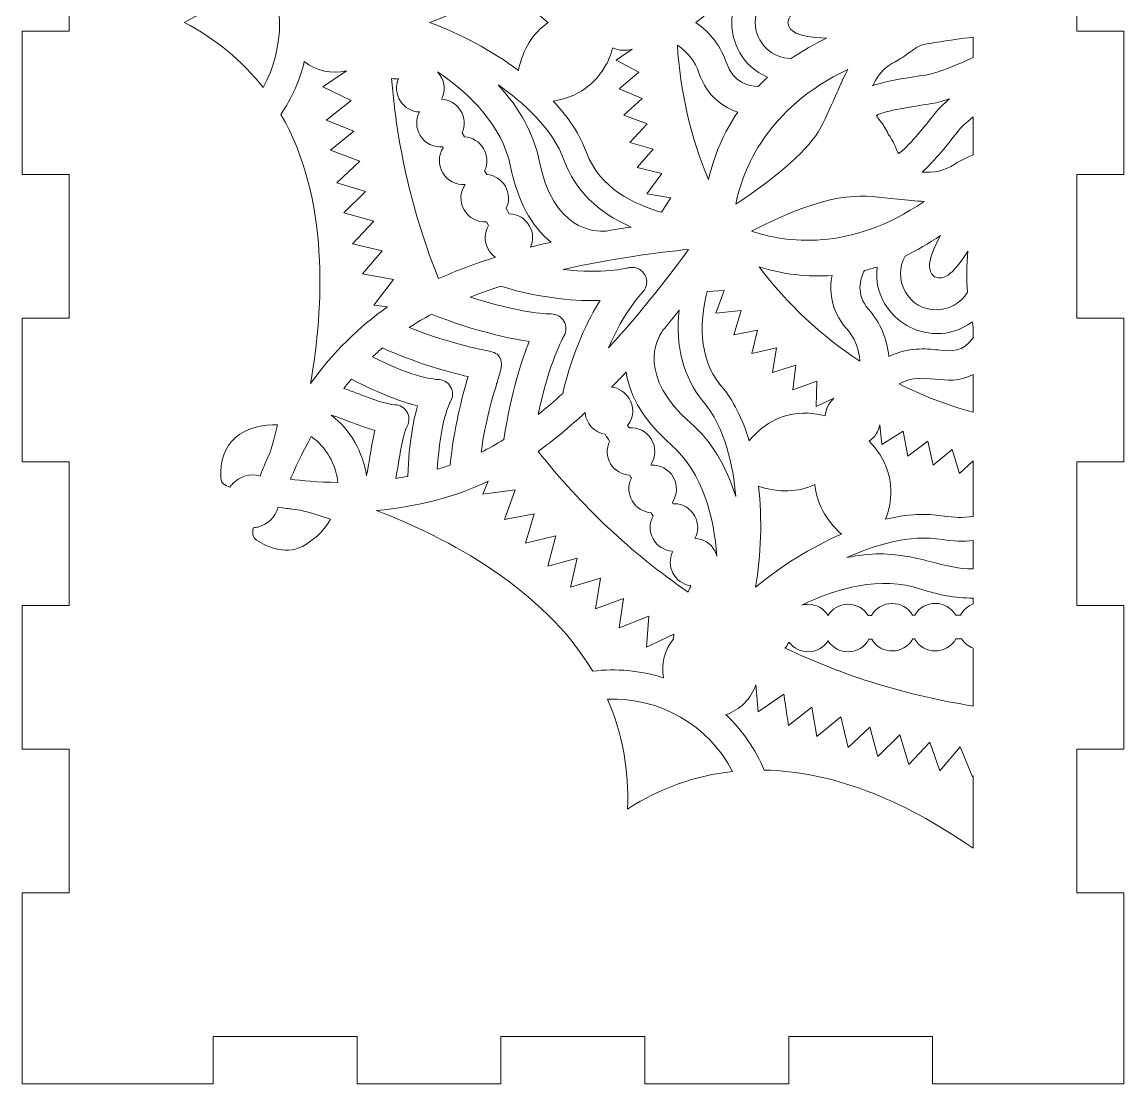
# Model space of a CAD drawing. Header units: inches. Extents: x 24 to 896, y 151 to 529.
# Drawn here: x 473.5 to 671.5, y 150.8 to 341.6 of the extents above; entities that cross this region are included whole.
import ezdxf

# ---------------------------------------------------------------- set-up
doc = ezdxf.new("R2010")
doc.units = ezdxf.units.IN
doc.header["$MEASUREMENT"] = 0
doc.layers.add('_U+0421_U+043B_U+043E_U+0439 1', color=7, linetype='Continuous')

# ---------------------------------------------------------------- blocks, each defined once
blk = doc.blocks.new('block 2')
at = {"layer": '_U+0421_U+043B_U+043E_U+0439 1', "lineweight": 0}
for points, knots in [([(671.53, 494.87), (671.53, 494.87), (663.02, 494.87), (663.02, 494.87), (663.01, 523.06), (663.01, 517.34), (663.01, 529.3), (663.01, 529.3), (637.15, 529.3), (637.15, 529.3), (637.15, 529.3), (637.15, 520.68), (637.15, 520.68), (637.15, 520.68), (611.29, 520.68), (611.29, 520.68), (611.29, 520.68), (611.29, 529.3), (611.29, 529.3), (611.29, 529.3), (585.44, 529.3), (585.44, 529.3), (585.44, 529.3), (585.44, 520.68), (585.44, 520.68), (585.44, 520.68), (559.58, 520.68), (559.58, 520.68), (559.58, 520.68), (559.58, 529.3), (559.58, 529.3), (559.58, 529.3), (533.72, 529.3), (533.72, 529.3), (533.72, 529.3), (533.72, 520.68), (533.72, 520.68), (533.72, 520.68), (507.86, 520.68), (507.86, 520.68), (507.86, 520.68), (507.86, 529.3), (507.86, 529.3), (507.86, 529.3), (482, 529.3), (482, 529.3), (482, 516.88), (482, 507.02), (482, 494.87), (482, 494.87), (473.51, 494.87), (473.51, 494.87), (473.51, 494.87), (473.51, 469.06), (473.51, 469.06), (473.51, 469.06), (482, 469.06), (482, 469.06), (482, 469.06), (482, 443.25), (482, 443.25), (482, 443.25), (473.51, 443.25), (473.51, 443.25), (473.51, 443.25), (473.51, 417.43), (473.51, 417.43), (473.51, 417.43), (482, 417.43), (482, 417.43), (482, 417.43), (482, 391.62), (482, 391.62), (482, 391.62), (473.51, 391.62), (473.51, 391.62), (473.51, 391.62), (473.51, 365.81), (473.51, 365.81), (473.51, 365.81), (482, 365.81), (482, 365.81), (482, 365.81), (482, 340), (482, 340), (482, 340), (473.51, 340), (473.51, 340), (473.51, 340), (473.51, 314.19), (473.51, 314.19), (473.51, 314.19), (482, 314.19), (482, 314.19), (482, 314.19), (482, 288.38), (482, 288.38), (482, 288.38), (473.51, 288.38), (473.51, 288.38), (473.51, 288.38), (473.51, 262.56), (473.51, 262.56), (473.51, 262.56), (482, 262.56), (482, 262.56), (482, 262.56), (482, 236.75), (482, 236.75), (482, 236.75), (473.51, 236.75), (473.51, 236.75), (473.51, 236.75), (473.51, 210.94), (473.51, 210.94), (473.51, 210.94), (482, 210.94), (482, 210.94), (482, 210.94), (482, 185.13), (482, 185.13), (482, 185.13), (473.51, 185.13), (473.51, 185.13), (473.51, 185.13), (473.51, 150.81), (473.51, 150.81), (485.77, 150.81), (495.53, 150.81), (507.86, 150.81), (507.86, 150.81), (507.86, 159.31), (507.86, 159.31), (507.86, 159.31), (533.72, 159.31), (533.72, 159.31), (533.72, 159.31), (533.72, 150.81), (533.72, 150.81), (533.72, 150.81), (559.58, 150.81), (559.58, 150.81), (559.58, 150.81), (559.58, 159.31), (559.58, 159.31), (559.58, 159.31), (585.44, 159.31), (585.44, 159.31), (585.44, 159.31), (585.44, 150.81), (585.44, 150.81), (585.44, 150.81), (611.3, 150.81), (611.3, 150.81), (611.3, 150.81), (611.3, 159.31), (611.3, 159.31), (611.3, 159.31), (637.15, 159.31), (637.15, 159.31), (637.15, 159.31), (637.15, 150.81), (637.15, 150.81), (667.54, 150.81), (660.61, 150.82), (671.53, 150.79), (671.53, 150.79), (671.53, 185.13), (671.53, 185.13), (671.53, 185.13), (663.04, 185.13), (663.04, 185.13), (663.04, 185.13), (663.04, 210.94), (663.04, 210.94), (663.04, 210.94), (671.53, 210.94), (671.53, 210.94), (671.53, 210.94), (671.53, 236.75), (671.53, 236.75), (671.53, 236.75), (663.04, 236.75), (663.04, 236.75), (663.04, 236.75), (663.04, 262.56), (663.04, 262.56), (663.04, 262.56), (671.53, 262.56), (671.53, 262.56), (671.53, 262.56), (671.53, 288.38), (671.53, 288.38), (671.53, 288.38), (663.03, 288.38), (663.03, 288.38), (663.03, 288.38), (663.03, 314.19), (663.03, 314.19), (663.03, 314.19), (671.53, 314.19), (671.53, 314.19), (671.53, 314.19), (671.53, 340), (671.53, 340), (671.53, 340), (663.03, 340), (663.03, 340), (663.03, 340), (663.03, 365.81), (663.03, 365.81), (663.03, 365.81), (671.53, 365.81), (671.53, 365.81), (671.53, 365.81), (671.53, 391.62), (671.53, 391.62), (671.53, 391.62), (663.02, 391.62), (663.02, 391.62), (663.02, 391.62), (663.02, 417.44), (663.02, 417.44), (663.02, 417.44), (671.53, 417.44), (671.53, 417.44), (671.53, 417.44), (671.53, 443.25), (671.53, 443.25), (671.53, 443.25), (663.02, 443.25), (663.02, 443.25), (663.02, 443.25), (663.02, 469.06), (663.02, 469.06), (663.02, 469.06), (671.53, 469.06), (671.53, 469.06), (671.53, 469.06), (671.53, 494.87), (671.53, 494.87), (671.53, 494.87), (671.53, 494.87), (671.53, 494.87)], [0, 0, 0, 0, 1, 1, 1, 2, 2, 2, 3, 3, 3, 4, 4, 4, 5, 5, 5, 6, 6, 6, 7, 7, 7, 8, 8, 8, 9, 9, 9, 10, 10, 10, 11, 11, 11, 12, 12, 12, 13, 13, 13, 14, 14, 14, 15, 15, 15, 16, 16, 16, 17, 17, 17, 18, 18, 18, 19, 19, 19, 20, 20, 20, 21, 21, 21, 22, 22, 22, 23, 23, 23, 24, 24, 24, 25, 25, 25, 26, 26, 26, 27, 27, 27, 28, 28, 28, 29, 29, 29, 30, 30, 30, 31, 31, 31, 32, 32, 32, 33, 33, 33, 34, 34, 34, 35, 35, 35, 36, 36, 36, 37, 37, 37, 38, 38, 38, 39, 39, 39, 40, 40, 40, 41, 41, 41, 42, 42, 42, 43, 43, 43, 44, 44, 44, 45, 45, 45, 46, 46, 46, 47, 47, 47, 48, 48, 48, 49, 49, 49, 50, 50, 50, 51, 51, 51, 52, 52, 52, 53, 53, 53, 54, 54, 54, 55, 55, 55, 56, 56, 56, 57, 57, 57, 58, 58, 58, 59, 59, 59, 60, 60, 60, 61, 61, 61, 62, 62, 62, 63, 63, 63, 64, 64, 64, 65, 65, 65, 66, 66, 66, 67, 67, 67, 68, 68, 68, 69, 69, 69, 70, 70, 70, 71, 71, 71, 72, 72, 72, 73, 73, 73, 74, 74, 74, 75, 75, 75, 76, 76, 76, 77, 77, 77, 78, 78, 78, 79, 79, 79, 80, 80, 80, 81, 81, 81, 81]), ([(502.67, 341.52), (502.67, 341.52), (502.67, 341.55), (502.67, 341.55), (508.3, 344.46), (513.05, 348.38), (516.78, 353.19), (520.78, 345.96), (520.8, 337.05), (516.83, 329.82), (513.09, 334.66), (508.32, 338.6), (502.67, 341.52)], [0, 0, 0, 0, 1, 1, 1, 2, 2, 2, 3, 3, 3, 4, 4, 4, 4]), ([(601.05, 341.51), (601.05, 338.2), (602.74, 333.67), (607.49, 331.7), (606.9, 331.15), (606.33, 330.58), (605.79, 330.02), (604.15, 330.09), (601.29, 330.73), (600.14, 334.15), (599.12, 337.16), (597.26, 339.65), (594.6, 341.54), (597.26, 343.43), (599.12, 345.91), (600.14, 348.92), (601.28, 352.31), (604.15, 352.96), (605.8, 353.04), (606.34, 352.48), (606.9, 351.92), (607.49, 351.38), (602.74, 349.39), (601.05, 344.84), (601.05, 341.51)], [0, 0, 0, 0, 1, 1, 1, 2, 2, 2, 3, 3, 3, 4, 4, 4, 5, 5, 5, 6, 6, 6, 7, 7, 7, 8, 8, 8, 8]), ([(568.06, 341.53), (565.31, 339.64), (563.51, 336.75), (562.71, 332.93), (557.97, 336.45), (552.17, 339.57), (546.72, 341.53), (552.17, 343.5), (557.97, 346.62), (562.71, 350.14), (563.51, 346.32), (565.31, 343.42), (568.06, 341.53)], [0, 0, 0, 0, 1, 1, 1, 2, 2, 2, 3, 3, 3, 4, 4, 4, 4]), ([(611.18, 341.31), (611.42, 340.08), (612.45, 338.92), (618.08, 338.69), (615.79, 337.62), (613.65, 336.4), (611.7, 335.05), (610.05, 335.08), (608.48, 335.72), (607.28, 336.87), (606, 338.1), (605.26, 339.79), (605.25, 341.52), (605.26, 343.29), (605.98, 344.95), (607.27, 346.19), (608.47, 347.35), (610.04, 347.99), (611.7, 348.02), (613.65, 346.67), (615.79, 345.45), (618.08, 344.38), (612.45, 344.14), (611.42, 342.98), (611.18, 341.76), (611.18, 341.76), (611.13, 341.53), (611.13, 341.53), (611.13, 341.53), (611.18, 341.31), (611.18, 341.31)], [0, 0, 0, 0, 1, 1, 1, 2, 2, 2, 3, 3, 3, 4, 4, 4, 5, 5, 5, 6, 6, 6, 7, 7, 7, 8, 8, 8, 9, 9, 9, 10, 10, 10, 10]), ([(635.9, 332.09), (631.94, 331.5), (628.7, 330.98), (626.33, 330.16), (627.81, 332.97), (628.75, 333.51), (630.4, 334.48), (631.17, 334.93), (632.13, 335.49), (633.32, 336.36), (633.87, 336.77), (634.39, 337.15), (635.06, 337.47), (636.6, 337.8), (639.75, 338.29), (644.42, 338.91), (644.42, 338.91), (644.42, 335.21), (644.42, 335.21), (639.31, 332.91), (636.96, 332.24), (635.9, 332.09)], [0, 0, 0, 0, 1, 1, 1, 2, 2, 2, 3, 3, 3, 4, 4, 4, 5, 5, 5, 6, 6, 6, 7, 7, 7, 7]), ([(578.52, 334.08), (578.52, 334.08), (578.57, 334.06), (578.57, 334.06), (578.57, 334.06), (579, 335.09), (579, 335.09), (579.26, 335.72), (579.48, 336.33), (579.66, 336.96), (580.79, 336.47), (582.03, 336.4), (583.18, 336.76), (583.18, 336.76), (580.28, 334.73), (580.28, 334.73), (580.28, 334.73), (584.32, 332.58), (584.32, 332.58), (584.32, 332.58), (580.79, 329.61), (580.79, 329.61), (580.79, 329.61), (584.93, 327.85), (584.93, 327.85), (584.93, 327.85), (581.67, 324.86), (581.67, 324.86), (581.67, 324.86), (585.84, 323.29), (585.84, 323.29), (585.84, 323.29), (582.74, 319.98), (582.74, 319.98), (582.74, 319.98), (586.9, 318.78), (586.9, 318.78), (586.9, 318.78), (584.07, 315.49), (584.07, 315.49), (584.07, 315.49), (588.49, 314.41), (588.49, 314.41), (588.49, 314.41), (585.78, 310.73), (585.78, 310.73), (585.78, 310.73), (590.1, 310.01), (590.1, 310.01), (590.1, 310.01), (588.4, 307.43), (588.4, 307.43), (583.53, 308.82), (577.27, 311.8), (574.95, 318.15), (573.81, 321.27), (571.8, 324.38), (568.98, 327.39), (573.4, 328.16), (576.61, 330.41), (578.52, 334.08)], [0, 0, 0, 0, 1, 1, 1, 2, 2, 2, 3, 3, 3, 4, 4, 4, 5, 5, 5, 6, 6, 6, 7, 7, 7, 8, 8, 8, 9, 9, 9, 10, 10, 10, 11, 11, 11, 12, 12, 12, 13, 13, 13, 14, 14, 14, 15, 15, 15, 16, 16, 16, 17, 17, 17, 18, 18, 18, 19, 19, 19, 20, 20, 20, 20]), ([(591.28, 337.45), (593.16, 336.19), (594.47, 334.52), (595.16, 332.47), (596.62, 328.14), (599.71, 326.25), (602.11, 325.43), (599.64, 321.78), (597.89, 317.7), (596.88, 313.3), (593.68, 320.92), (591.74, 329.26), (591.28, 337.45)], [0, 0, 0, 0, 1, 1, 1, 2, 2, 2, 3, 3, 3, 4, 4, 4, 4]), ([(520.04, 325.02), (522.01, 327.94), (523.42, 331.13), (524.24, 334.52), (526.35, 332.8), (529.2, 332.19), (531.82, 332.86), (531.82, 332.86), (527.57, 329.94), (527.57, 329.94), (527.57, 329.94), (532.64, 327.53), (532.64, 327.53), (532.64, 327.53), (528.33, 324.11), (528.33, 324.11), (528.33, 324.11), (528.16, 323.98), (528.16, 323.98), (528.16, 323.98), (533.14, 322), (533.14, 322), (533.14, 322), (528.97, 318.6), (528.97, 318.6), (528.97, 318.6), (534.24, 316.61), (534.24, 316.61), (534.24, 316.61), (530.08, 312.72), (530.08, 312.72), (530.08, 312.72), (535.23, 311.15), (535.23, 311.15), (535.23, 311.15), (531.34, 307.31), (531.34, 307.31), (531.34, 307.31), (536.75, 305.83), (536.75, 305.83), (536.75, 305.83), (532.89, 301.77), (532.89, 301.77), (532.89, 301.77), (538.24, 300.49), (538.24, 300.49), (538.24, 300.49), (534.72, 296.39), (534.72, 296.39), (534.72, 296.39), (540.28, 295.34), (540.28, 295.34), (540.28, 295.34), (536.72, 290.76), (536.72, 290.76), (536.72, 290.76), (539.19, 290.42), (539.19, 290.42), (534.04, 286.84), (529.39, 282.22), (525.34, 276.66), (527.78, 290.47), (528.76, 309.88), (520.04, 325.02)], [0, 0, 0, 0, 1, 1, 1, 2, 2, 2, 3, 3, 3, 4, 4, 4, 5, 5, 5, 6, 6, 6, 7, 7, 7, 8, 8, 8, 9, 9, 9, 10, 10, 10, 11, 11, 11, 12, 12, 12, 13, 13, 13, 14, 14, 14, 15, 15, 15, 16, 16, 16, 17, 17, 17, 18, 18, 18, 19, 19, 19, 20, 20, 20, 21, 21, 21, 21]), ([(564.73, 304.93), (563.98, 306.3), (562.6, 307.13), (561.05, 307.13), (561.05, 307.13), (560.5, 308.11), (560.5, 308.11), (561.12, 309.37), (561.07, 310.85), (560.36, 312.09), (559.66, 313.32), (558.41, 314.11), (557.01, 314.22), (557.01, 314.22), (556.63, 314.86), (556.63, 314.86), (557.25, 316.14), (557.18, 317.63), (556.45, 318.87), (555.71, 320.11), (554.43, 320.89), (553.02, 320.96), (553.02, 320.96), (552.58, 321.69), (552.58, 321.69), (553.18, 322.98), (553.09, 324.48), (552.33, 325.71), (551.57, 326.93), (550.28, 327.68), (548.87, 327.73), (549.6, 329.1), (549.53, 330.69), (548.67, 332.02), (548.52, 332.27), (548.34, 332.49), (548.15, 332.69), (553.87, 328.79), (559.8, 323.09), (561.3, 315.67), (562.55, 309.49), (565, 304.91), (568.6, 302.06), (567.35, 301.77), (566.11, 301.47), (564.9, 301.15), (565.44, 302.35), (565.39, 303.75), (564.73, 304.93)], [0, 0, 0, 0, 1, 1, 1, 2, 2, 2, 3, 3, 3, 4, 4, 4, 5, 5, 5, 6, 6, 6, 7, 7, 7, 8, 8, 8, 9, 9, 9, 10, 10, 10, 11, 11, 11, 12, 12, 12, 13, 13, 13, 14, 14, 14, 15, 15, 15, 16, 16, 16, 16]), ([(619.99, 328.71), (619.99, 328.71), (619.87, 328.76), (619.87, 328.76), (619.08, 326.95), (618.18, 324.89), (616.94, 322.51), (615.07, 318.95), (609.56, 314), (601.78, 308.9), (603.02, 315.08), (607.28, 326.11), (621.92, 333.1), (621.21, 331.81), (620.59, 330.39), (619.88, 328.77), (619.88, 328.77), (619.99, 328.71), (619.99, 328.71)], [0, 0, 0, 0, 1, 1, 1, 2, 2, 2, 3, 3, 3, 4, 4, 4, 5, 5, 5, 6, 6, 6, 6]), ([(541.17, 331.42), (540.6, 330.11), (540.71, 328.62), (541.51, 327.39), (542.28, 326.2), (543.54, 325.48), (544.92, 325.45), (544.21, 324.12), (544.27, 322.52), (545.07, 321.21), (545.94, 319.81), (547.48, 319.05), (549.11, 319.21), (549.11, 319.21), (549.21, 319.03), (549.21, 319.03), (548.3, 317.67), (548.26, 315.95), (549.11, 314.51), (549.97, 313.07), (551.51, 312.28), (553.13, 312.43), (553.13, 312.43), (553.15, 312.4), (553.15, 312.4), (552.2, 311.05), (552.12, 309.32), (552.96, 307.85), (553.8, 306.38), (555.34, 305.57), (556.98, 305.71), (556.98, 305.71), (557.34, 305.06), (557.34, 305.06), (556.55, 303.75), (556.52, 302.17), (557.26, 300.81), (557.59, 300.22), (558.04, 299.72), (558.59, 299.34), (554.89, 298.18), (551.44, 296.89), (548.35, 295.5), (543.73, 307.05), (540.89, 319.15), (539.91, 331.48), (540.32, 331.39), (540.75, 331.37), (541.17, 331.42)], [0, 0, 0, 0, 1, 1, 1, 2, 2, 2, 3, 3, 3, 4, 4, 4, 5, 5, 5, 6, 6, 6, 7, 7, 7, 8, 8, 8, 9, 9, 9, 10, 10, 10, 11, 11, 11, 12, 12, 12, 13, 13, 13, 14, 14, 14, 15, 15, 15, 16, 16, 16, 16]), ([(566.44, 316.71), (565.47, 321.51), (562.99, 326.09), (559.07, 330.31), (563.52, 327.21), (568.84, 322.5), (570.96, 316.7), (572.87, 311.46), (577.02, 307.35), (582.99, 304.78), (581.5, 304.56), (579.98, 304.31), (578.49, 304.05), (576.31, 303.85), (568.98, 304.17), (566.44, 316.71)], [0, 0, 0, 0, 1, 1, 1, 2, 2, 2, 3, 3, 3, 4, 4, 4, 5, 5, 5, 5]), ([(627.04, 324.82), (628.64, 325.71), (633.64, 326.45), (636.67, 326.89), (637.59, 327.03), (638.74, 327.33), (640.17, 327.83), (639.03, 326.83), (638.19, 325.99), (637.61, 325.26), (637.61, 325.26), (637.58, 325.23), (637.58, 325.23), (635.69, 322.84), (632.56, 318.9), (631, 317.96), (630.87, 318.21), (630.71, 318.57), (630.52, 319.02), (630.17, 319.83), (629.78, 320.75), (629.16, 321.47), (628.84, 322.37), (628.24, 323.17), (627.71, 323.87), (627.42, 324.26), (627.19, 324.58), (627.04, 324.82)], [0, 0, 0, 0, 1, 1, 1, 2, 2, 2, 3, 3, 3, 4, 4, 4, 5, 5, 5, 6, 6, 6, 7, 7, 7, 8, 8, 8, 9, 9, 9, 9]), ([(641.15, 316.08), (639.1, 314.78), (637.41, 314.55), (635.24, 314.65), (637.14, 316.29), (639.22, 318.85), (641.72, 322), (642.23, 322.64), (643.14, 323.5), (644.42, 324.55), (644.42, 324.55), (644.42, 317.75), (644.42, 317.75), (644.35, 317.72), (644.29, 317.69), (644.22, 317.66), (644.22, 317.66), (644.14, 317.63), (644.14, 317.63), (643.29, 317.25), (642.33, 316.83), (641.15, 316.08)], [0, 0, 0, 0, 1, 1, 1, 2, 2, 2, 3, 3, 3, 4, 4, 4, 5, 5, 5, 6, 6, 6, 7, 7, 7, 7]), ([(604.58, 304.04), (618.68, 311.22), (623.76, 310.62), (629.62, 309.92), (629.62, 309.92), (630.87, 309.78), (630.87, 309.78), (632.62, 309.58), (634.15, 309.41), (635.62, 309.38), (622.25, 300.2), (610.56, 302.02), (604.58, 304.04)], [0, 0, 0, 0, 1, 1, 1, 2, 2, 2, 3, 3, 3, 4, 4, 4, 4]), ([(643.42, 293.08), (642.24, 291.11), (640.09, 289.89), (637.79, 289.89), (635.44, 289.89), (633.34, 291.12), (632.2, 293.18), (631.08, 295.19), (631.08, 297.57), (632.19, 299.56), (634.33, 300.57), (636.46, 301.82), (638.53, 303.26), (635.92, 298.27), (636.41, 296.8), (637.35, 295.97), (637.35, 295.97), (637.5, 295.84), (637.5, 295.84), (637.5, 295.84), (637.74, 295.75), (637.74, 295.75), (638.92, 295.35), (640.44, 295.66), (643.46, 300.42), (643.24, 297.9), (643.23, 295.44), (643.42, 293.08)], [0, 0, 0, 0, 1, 1, 1, 2, 2, 2, 3, 3, 3, 4, 4, 4, 5, 5, 5, 6, 6, 6, 7, 7, 7, 8, 8, 8, 9, 9, 9, 9]), ([(585.41, 296.21), (584.93, 297.03), (584.09, 297.53), (583.15, 297.53), (582.93, 297.53), (582.7, 297.5), (582.48, 297.44), (582.29, 297.39), (577.84, 296.34), (570.75, 297.13), (579.53, 299.12), (587.78, 300.2), (593.29, 300.76), (590.04, 296.27), (584.98, 289.66), (578.87, 283.04), (581.74, 289.62), (584.86, 292.91), (585, 293.05), (585.84, 293.9), (586.01, 295.17), (585.41, 296.21)], [0, 0, 0, 0, 1, 1, 1, 2, 2, 2, 3, 3, 3, 4, 4, 4, 5, 5, 5, 6, 6, 6, 7, 7, 7, 7]), ([(605.95, 297.6), (610.26, 296.28), (614.67, 295.76), (619.07, 296.07), (618.58, 293.58), (618.67, 289.96), (621.69, 286.52), (623.13, 284.89), (623.93, 282.92), (624.06, 280.67), (617.21, 285.16), (610.95, 291.01), (605.95, 297.6)], [0, 0, 0, 0, 1, 1, 1, 2, 2, 2, 3, 3, 3, 4, 4, 4, 4]), ([(644.42, 285.57), (644.42, 285.57), (644.42, 284.87), (644.42, 284.87), (642.46, 282.25), (640.72, 282.42), (638.11, 282.68), (638.11, 282.68), (638.1, 282.68), (638.1, 282.68), (635.78, 282.92), (632.89, 283.21), (629.26, 281.52), (628.95, 284.76), (627.73, 287.61), (625.63, 290), (623.26, 292.68), (624.13, 295.49), (624.89, 296.96), (625.65, 297.14), (626.41, 297.35), (627.17, 297.59), (626.52, 292.49), (629.61, 288.76), (632.48, 287.09), (635.36, 285.43), (640.14, 284.63), (644.23, 287.74), (644.27, 287.55), (644.31, 287.41), (644.34, 287.3), (644.42, 287.01), (644.42, 287.01), (644.42, 285.57)], [0, 0, 0, 0, 1, 1, 1, 2, 2, 2, 3, 3, 3, 4, 4, 4, 5, 5, 5, 6, 6, 6, 7, 7, 7, 8, 8, 8, 9, 9, 9, 10, 10, 10, 11, 11, 11, 11]), ([(570.89, 287.86), (570.41, 288.68), (569.53, 289.17), (568.59, 289.15), (567.66, 289.17), (562.66, 289.38), (554.04, 292.19), (555.79, 292.86), (557.64, 293.51), (559.55, 294.12), (567.21, 291.8), (573.44, 291.45), (577.4, 291.59), (575.3, 288.21), (572.48, 282.63), (570.67, 274.86), (569.19, 273.51), (567.7, 272.24), (566.24, 271.06), (568.25, 280.54), (570.77, 284.97), (570.88, 285.17), (571.38, 286), (571.39, 287.03), (570.89, 287.86)], [0, 0, 0, 0, 1, 1, 1, 2, 2, 2, 3, 3, 3, 4, 4, 4, 5, 5, 5, 6, 6, 6, 7, 7, 7, 8, 8, 8, 8]), ([(599.18, 276.18), (599.18, 276.18), (599.11, 276.26), (599.11, 276.26), (594.85, 281.43), (595.4, 288.3), (596.63, 293.19), (596.63, 293.19), (599.7, 293.37), (599.7, 293.37), (599.7, 293.37), (598.17, 289.27), (598.17, 289.27), (598.17, 289.27), (602.71, 289.78), (602.71, 289.78), (602.71, 289.78), (601.43, 285.41), (601.43, 285.41), (601.43, 285.41), (605.7, 286.22), (605.7, 286.22), (605.7, 286.22), (604.66, 282.02), (604.66, 282.02), (604.66, 282.02), (609.08, 283.04), (609.08, 283.04), (609.08, 283.04), (608.35, 278.65), (608.35, 278.65), (608.35, 278.65), (612.57, 279.98), (612.57, 279.98), (612.57, 279.98), (612.03, 275.51), (612.03, 275.51), (612.03, 275.51), (616.36, 277.09), (616.36, 277.09), (616.36, 277.09), (616.21, 272.51), (616.21, 272.51), (616.21, 272.51), (619.42, 274.01), (619.42, 274.01), (618.53, 273.2), (617.95, 272.08), (617.82, 270.86), (617.15, 271.02), (616.49, 271.15), (615.85, 271.22), (615.85, 271.22), (614.59, 271.37), (614.59, 271.37), (614.59, 271.37), (614.59, 271.31), (614.59, 271.31), (610.55, 271.46), (607.04, 269.8), (604.19, 266.38), (602.99, 270.35), (601.3, 273.65), (599.18, 276.18)], [0, 0, 0, 0, 1, 1, 1, 2, 2, 2, 3, 3, 3, 4, 4, 4, 5, 5, 5, 6, 6, 6, 7, 7, 7, 8, 8, 8, 9, 9, 9, 10, 10, 10, 11, 11, 11, 12, 12, 12, 13, 13, 13, 14, 14, 14, 15, 15, 15, 16, 16, 16, 17, 17, 17, 18, 18, 18, 19, 19, 19, 20, 20, 20, 21, 21, 21, 21]), ([(593.68, 269.54), (584.09, 278), (587.43, 284.45), (588.69, 286.23), (589.67, 287.4), (590.65, 288.61), (591.62, 289.83), (590.86, 283.38), (592.35, 277.73), (595.92, 273.45), (599.89, 268.72), (601.31, 261.76), (601.77, 256.36), (600.07, 261.86), (597.35, 266.29), (593.68, 269.54)], [0, 0, 0, 0, 1, 1, 1, 2, 2, 2, 3, 3, 3, 4, 4, 4, 5, 5, 5, 5]), ([(558.71, 276.67), (558.71, 276.67), (558.83, 276.63), (558.83, 276.63), (559.59, 279.1), (559.97, 280.34), (559.33, 281.39), (558.82, 282.23), (557.85, 282.39), (557.52, 282.45), (557.46, 282.46), (550.81, 283.64), (543.07, 286.71), (544.38, 287.58), (545.7, 288.36), (547.1, 289.09), (555.14, 285.98), (561.06, 284.73), (564.66, 284.23), (563.29, 280.87), (561.41, 275.12), (560.09, 266.6), (558.76, 265.76), (557.43, 265), (556.01, 264.3), (556.86, 270.27), (558.09, 274.24), (558.83, 276.63), (558.83, 276.63), (558.71, 276.67), (558.71, 276.67)], [0, 0, 0, 0, 1, 1, 1, 2, 2, 2, 3, 3, 3, 4, 4, 4, 5, 5, 5, 6, 6, 6, 7, 7, 7, 8, 8, 8, 9, 9, 9, 10, 10, 10, 10]), ([(550.53, 276.07), (550.03, 276.93), (549.11, 277.45), (548.16, 277.39), (548.16, 277.39), (548.15, 277.38), (548.15, 277.38), (548.15, 277.38), (548.15, 277.39), (548.15, 277.39), (548, 277.39), (544.3, 277.5), (536.48, 281.42), (537.06, 281.97), (537.66, 282.51), (538.26, 283.04), (544.32, 280.34), (549.96, 278.75), (553.67, 277.89), (552.57, 274.24), (551.12, 268.56), (550.43, 261.97), (549.69, 261.71), (548.92, 261.47), (548.14, 261.24), (548.65, 269.9), (550.36, 273.15), (550.45, 273.32), (551, 274.14), (551.03, 275.2), (550.53, 276.07)], [0, 0, 0, 0, 1, 1, 1, 2, 2, 2, 3, 3, 3, 4, 4, 4, 5, 5, 5, 6, 6, 6, 7, 7, 7, 8, 8, 8, 9, 9, 9, 10, 10, 10, 10]), ([(541.11, 262.85), (541.11, 262.85), (541.23, 262.83), (541.23, 262.83), (541.62, 265.18), (542.01, 267.62), (542.74, 269.02), (543.15, 269.82), (543.14, 270.76), (542.68, 271.54), (542.23, 272.32), (541.43, 272.81), (540.53, 272.85), (538.95, 272.92), (536.65, 273.79), (534.41, 274.64), (533.39, 275.03), (532.34, 275.43), (531.32, 275.76), (531.78, 276.33), (532.25, 276.9), (532.72, 277.45), (538.35, 274.49), (542.26, 273.2), (544.59, 272.64), (543.91, 270.34), (543.07, 266.31), (542.82, 259.96), (542.12, 259.83), (541.4, 259.71), (540.66, 259.6), (540.87, 260.63), (541.05, 261.73), (541.23, 262.8), (541.23, 262.8), (541.11, 262.85), (541.11, 262.85)], [0, 0, 0, 0, 1, 1, 1, 2, 2, 2, 3, 3, 3, 4, 4, 4, 5, 5, 5, 6, 6, 6, 7, 7, 7, 8, 8, 8, 9, 9, 9, 10, 10, 10, 11, 11, 11, 12, 12, 12, 12]), ([(594.39, 252.83), (593.62, 254.24), (592.27, 255.06), (590.75, 255.06), (590.68, 255.06), (590.61, 255.06), (590.54, 255.05), (590.54, 255.05), (590.38, 255.35), (590.38, 255.35), (591.29, 256.69), (591.35, 258.4), (590.53, 259.83), (589.71, 261.26), (588.21, 262.09), (586.59, 261.97), (586.59, 261.97), (586.52, 262.1), (586.52, 262.1), (587.42, 263.46), (587.46, 265.19), (586.61, 266.62), (585.75, 268.05), (584.21, 268.84), (582.59, 268.69), (582.59, 268.69), (582.34, 269.11), (582.34, 269.11), (583.63, 270.68), (583.4, 272.69), (582.59, 273.99), (581.89, 275.11), (580.7, 275.87), (579.46, 276.01), (580.33, 276.89), (581.21, 277.81), (582.07, 278.73), (582.74, 274.19), (585.47, 269.78), (590.2, 265.6), (595.89, 260.58), (597.86, 252.57), (598.37, 245.65), (598.29, 245.96), (598.17, 246.26), (598.04, 246.51), (597.3, 247.92), (595.97, 248.78), (594.44, 248.83), (595.11, 250.07), (595.1, 251.55), (594.39, 252.83)], [0, 0, 0, 0, 1, 1, 1, 2, 2, 2, 3, 3, 3, 4, 4, 4, 5, 5, 5, 6, 6, 6, 7, 7, 7, 8, 8, 8, 9, 9, 9, 10, 10, 10, 11, 11, 11, 12, 12, 12, 13, 13, 13, 14, 14, 14, 15, 15, 15, 16, 16, 16, 17, 17, 17, 17]), ([(644.42, 271.48), (639.79, 272.76), (635.32, 274.48), (631.12, 276.6), (633.59, 277.85), (635.55, 277.65), (637.62, 277.43), (637.62, 277.43), (637.63, 277.43), (637.63, 277.43), (639.72, 277.21), (641.88, 276.99), (644.42, 278.26), (644.42, 278.26), (644.42, 271.48), (644.42, 271.48)], [0, 0, 0, 0, 1, 1, 1, 2, 2, 2, 3, 3, 3, 4, 4, 4, 5, 5, 5, 5]), ([(574.71, 271.42), (574.77, 270.74), (574.98, 270.07), (575.35, 269.48), (576.01, 268.43), (577.08, 267.72), (578.32, 267.53), (578.57, 267.12), (578.82, 266.7), (579.09, 266.26), (578.47, 264.98), (578.54, 263.48), (579.28, 262.25), (580.02, 261.01), (581.3, 260.23), (582.72, 260.17), (582.82, 260), (582.92, 259.83), (583.02, 259.65), (582.36, 258.38), (582.4, 256.86), (583.13, 255.59), (583.86, 254.32), (585.14, 253.52), (586.57, 253.44), (586.57, 253.44), (586.91, 252.84), (586.91, 252.84), (586.2, 251.57), (586.2, 250.04), (586.91, 248.74), (587.62, 247.44), (588.91, 246.61), (590.36, 246.52), (590.36, 246.52), (590.42, 246.41), (590.42, 246.41), (589.83, 245.2), (589.85, 243.77), (590.47, 242.57), (591.1, 241.38), (592.26, 240.54), (593.59, 240.34), (593.59, 240.34), (593.69, 240.15), (593.69, 240.15), (593.48, 239.84), (593.32, 239.51), (593.21, 239.16), (583.02, 246.18), (573.96, 254.69), (566.27, 264.46), (569.01, 266.45), (571.84, 268.79), (574.71, 271.42)], [0, 0, 0, 0, 1, 1, 1, 2, 2, 2, 3, 3, 3, 4, 4, 4, 5, 5, 5, 6, 6, 6, 7, 7, 7, 8, 8, 8, 9, 9, 9, 10, 10, 10, 11, 11, 11, 12, 12, 12, 13, 13, 13, 14, 14, 14, 15, 15, 15, 16, 16, 16, 17, 17, 17, 18, 18, 18, 18]), ([(509.24, 259.66), (509.09, 262.8), (509.96, 265.23), (511.82, 266.89), (513.96, 268.79), (517.13, 269.35), (519.44, 269.24), (518.41, 264.92), (518.05, 264.14), (517.51, 262.98), (517.22, 262.33), (516.85, 261.53), (516.29, 260.03), (514.55, 260.53), (512.69, 260.02), (511.4, 258.69), (511.19, 258.48), (511.01, 258.25), (510.86, 258.02), (509.95, 258.31), (509.28, 258.78), (509.24, 259.66)], [0, 0, 0, 0, 1, 1, 1, 2, 2, 2, 3, 3, 3, 4, 4, 4, 5, 5, 5, 6, 6, 6, 7, 7, 7, 7]), ([(536.03, 263.53), (536.03, 263.53), (536.02, 263.48), (536.02, 263.48), (535.82, 262.25), (535.62, 261.07), (535.4, 260.08), (534.79, 264.39), (532.53, 268.3), (529.08, 270.97), (530.06, 270.68), (531.2, 270.24), (532.39, 269.79), (532.39, 269.79), (532.4, 269.79), (532.4, 269.79), (533.89, 269.22), (535.44, 268.64), (536.92, 268.22), (536.55, 266.74), (536.28, 265.12), (536.03, 263.53)], [0, 0, 0, 0, 1, 1, 1, 2, 2, 2, 3, 3, 3, 4, 4, 4, 5, 5, 5, 6, 6, 6, 7, 7, 7, 7]), ([(644.42, 252.78), (642.43, 252.45), (640.96, 252.63), (639.26, 252.84), (639.26, 252.84), (639.24, 252.84), (639.24, 252.84), (636.71, 253.15), (633.84, 253.5), (628.7, 252.26), (630.24, 256.46), (629.9, 260.35), (627.69, 263.82), (627.69, 263.82), (627.73, 263.86), (627.73, 263.86), (627.73, 263.86), (627.05, 264.76), (627.05, 264.76), (626.66, 265.27), (626.23, 265.78), (625.76, 266.28), (626.75, 267), (627.43, 268.05), (627.68, 269.24), (627.68, 269.24), (627.99, 265.71), (627.99, 265.71), (627.99, 265.71), (631.88, 268.12), (631.88, 268.12), (631.88, 268.12), (632.68, 263.58), (632.68, 263.58), (632.68, 263.58), (636.28, 266.29), (636.28, 266.29), (636.28, 266.29), (637.24, 261.97), (637.24, 261.97), (637.24, 261.97), (640.67, 264.8), (640.67, 264.8), (640.67, 264.8), (641.94, 260.65), (641.94, 260.65), (641.94, 260.65), (642, 260.46), (642, 260.46), (642, 260.46), (644.42, 262.79), (644.42, 262.79), (644.42, 262.79), (644.42, 252.78), (644.42, 252.78), (644.42, 252.78), (644.42, 252.78), (644.42, 252.78)], [0, 0, 0, 0, 1, 1, 1, 2, 2, 2, 3, 3, 3, 4, 4, 4, 5, 5, 5, 6, 6, 6, 7, 7, 7, 8, 8, 8, 9, 9, 9, 10, 10, 10, 11, 11, 11, 12, 12, 12, 13, 13, 13, 14, 14, 14, 15, 15, 15, 16, 16, 16, 17, 17, 17, 18, 18, 18, 19, 19, 19, 19]), ([(521.74, 259.45), (522.48, 261.26), (523.72, 264), (525.49, 267.11), (528.2, 265.17), (529.93, 262.19), (530.25, 258.88), (526.67, 258.9), (523.67, 259.2), (521.74, 259.45)], [0, 0, 0, 0, 1, 1, 1, 2, 2, 2, 3, 3, 3, 3]), ([(537.21, 253.84), (544.52, 254.49), (551.27, 256.25), (557.28, 259.08), (557.28, 259.08), (556.34, 256.77), (556.34, 256.77), (556.34, 256.77), (562.1, 257.57), (562.1, 257.57), (562.1, 257.57), (560.22, 252.23), (560.22, 252.23), (560.22, 252.23), (565.53, 253.22), (565.53, 253.22), (565.53, 253.22), (563.97, 247.95), (563.97, 247.95), (563.97, 247.95), (569.41, 249.26), (569.41, 249.26), (569.41, 249.26), (567.99, 243.84), (567.99, 243.84), (567.99, 243.84), (573.26, 245.28), (573.26, 245.28), (573.26, 245.28), (572.05, 240.04), (572.05, 240.04), (572.05, 240.04), (577.48, 241.69), (577.48, 241.69), (577.48, 241.69), (576.58, 236.14), (576.58, 236.14), (576.58, 236.14), (581.61, 238.04), (581.61, 238.04), (581.61, 238.04), (580.83, 232.74), (580.83, 232.74), (580.83, 232.74), (586.14, 234.85), (586.14, 234.85), (586.14, 234.85), (585.7, 229.26), (585.7, 229.26), (585.7, 229.26), (590.63, 231.6), (590.63, 231.6), (590.63, 231.6), (590.59, 230.77), (590.59, 230.77), (589.01, 228.84), (588.34, 226.25), (588.77, 223.77), (584.6, 225.11), (580.27, 225.49), (576.08, 224.96), (567.08, 239.88), (550.09, 248.88), (537.21, 253.84)], [0, 0, 0, 0, 1, 1, 1, 2, 2, 2, 3, 3, 3, 4, 4, 4, 5, 5, 5, 6, 6, 6, 7, 7, 7, 8, 8, 8, 9, 9, 9, 10, 10, 10, 11, 11, 11, 12, 12, 12, 13, 13, 13, 14, 14, 14, 15, 15, 15, 16, 16, 16, 17, 17, 17, 18, 18, 18, 19, 19, 19, 20, 20, 20, 21, 21, 21, 21]), ([(605.85, 258.2), (609.56, 256.98), (612.97, 257.09), (615.99, 258.53), (616.25, 255.2), (617.86, 252.2), (620.76, 249.59), (615.35, 247.24), (609.75, 243.78), (605.32, 240.05), (606.34, 245.75), (606.53, 252.33), (605.85, 258.2)], [0, 0, 0, 0, 1, 1, 1, 2, 2, 2, 3, 3, 3, 4, 4, 4, 4]), ([(524.49, 247.75), (521.28, 245.55), (517.59, 247.29), (515.67, 248.52), (514.92, 249), (514.86, 249.82), (515.08, 250.74), (515.35, 250.76), (515.62, 250.8), (515.9, 250.87), (517.69, 251.32), (519.07, 252.68), (519.52, 254.45), (520.73, 254.24), (521.47, 254.16), (522.07, 254.1), (523.4, 253.95), (524.02, 253.89), (528.92, 252.27), (527.9, 250.39), (526.42, 248.87), (524.49, 247.75)], [0, 0, 0, 0, 1, 1, 1, 2, 2, 2, 3, 3, 3, 4, 4, 4, 5, 5, 5, 6, 6, 6, 7, 7, 7, 7]), ([(644.42, 243.36), (641.92, 243.31), (639.63, 243.9), (637.19, 244.53), (634.34, 245.27), (631.38, 246.03), (627.71, 246.03), (625.77, 246.03), (623.81, 245.82), (621.75, 245.38), (626.52, 247.55), (633.05, 249.66), (638.95, 248.61), (640.8, 248.29), (642.59, 248.24), (644.42, 248.46), (644.42, 248.46), (644.42, 243.36), (644.42, 243.36)], [0, 0, 0, 0, 1, 1, 1, 2, 2, 2, 3, 3, 3, 4, 4, 4, 5, 5, 5, 6, 6, 6, 6]), ([(644.42, 237.06), (643.42, 236.68), (642.62, 235.96), (642.14, 235.01), (642.14, 235.01), (641.3, 235.02), (641.3, 235.02), (639.69, 237.82), (635.6, 237.85), (633.96, 235.05), (633.96, 235.05), (633.53, 235.05), (633.53, 235.05), (632.76, 236.36), (631.4, 237.13), (629.87, 237.13), (629.87, 237.13), (629.82, 237.13), (629.82, 237.13), (628.26, 237.12), (626.9, 236.31), (626.15, 234.96), (626.15, 234.96), (625.59, 234.95), (625.59, 234.95), (624.82, 236.22), (623.47, 236.98), (621.96, 236.98), (621.96, 236.98), (621.83, 236.98), (621.83, 236.98), (620.38, 236.94), (619.1, 236.2), (618.35, 234.99), (617.59, 236.24), (616.23, 236.98), (614.74, 236.98), (614.67, 236.98), (614.6, 236.98), (614.53, 236.97), (614.22, 236.96), (613.92, 236.91), (613.63, 236.84), (619.88, 239.85), (627.8, 242.15), (635.01, 239.73), (638, 238.73), (641.24, 238.04), (644.42, 238.11), (644.42, 238.11), (644.42, 237.06), (644.42, 237.06), (644.42, 237.06), (644.42, 237.06), (644.42, 237.06)], [0, 0, 0, 0, 1, 1, 1, 2, 2, 2, 3, 3, 3, 4, 4, 4, 5, 5, 5, 6, 6, 6, 7, 7, 7, 8, 8, 8, 9, 9, 9, 10, 10, 10, 11, 11, 11, 12, 12, 12, 13, 13, 13, 14, 14, 14, 15, 15, 15, 16, 16, 16, 17, 17, 17, 18, 18, 18, 18]), ([(644.42, 218.7), (632.64, 220.55), (621.27, 224.05), (610.61, 229.12), (610.88, 229.42), (611.1, 229.76), (611.28, 230.13), (611.28, 230.13), (611.36, 230.13), (611.36, 230.13), (612.2, 229.02), (613.49, 228.41), (614.96, 228.46), (616.36, 228.53), (617.62, 229.27), (618.35, 230.44), (620.04, 227.72), (624.17, 227.78), (625.71, 230.7), (625.71, 230.7), (626.19, 230.71), (626.19, 230.71), (627.82, 227.87), (632.01, 227.9), (633.59, 230.8), (633.59, 230.8), (633.9, 230.8), (633.9, 230.8), (635.48, 227.89), (639.72, 227.86), (641.33, 230.77), (641.33, 230.77), (642.36, 230.76), (642.36, 230.76), (642.85, 230), (643.58, 229.41), (644.42, 229.09), (644.42, 229.09), (644.42, 218.7), (644.42, 218.7)], [0, 0, 0, 0, 1, 1, 1, 2, 2, 2, 3, 3, 3, 4, 4, 4, 5, 5, 5, 6, 6, 6, 7, 7, 7, 8, 8, 8, 9, 9, 9, 10, 10, 10, 11, 11, 11, 12, 12, 12, 13, 13, 13, 13]), ([(644.42, 193.14), (631.36, 202.23), (618.74, 206.96), (606.89, 207.18), (605.31, 210.92), (602.93, 214.36), (599.99, 217.15), (602.52, 218.01), (604.53, 220.02), (605.4, 222.51), (605.4, 222.51), (605.78, 217.66), (605.78, 217.66), (605.78, 217.66), (610.41, 220.85), (610.41, 220.85), (610.46, 220.51), (611.19, 215.52), (611.24, 215.19), (611.24, 215.19), (615.44, 218.51), (615.44, 218.51), (615.44, 218.51), (616.31, 213.21), (616.31, 213.21), (616.31, 213.21), (620.66, 216.77), (620.66, 216.77), (620.66, 216.77), (621.94, 211.23), (621.94, 211.23), (621.94, 211.23), (625.88, 214.9), (625.88, 214.9), (625.97, 214.56), (627.19, 209.94), (627.27, 209.61), (627.27, 209.61), (631.25, 213.55), (631.25, 213.55), (631.25, 213.55), (632.84, 208.19), (632.84, 208.19), (632.84, 208.19), (636.62, 212.18), (636.62, 212.18), (636.62, 212.18), (638.42, 207.08), (638.42, 207.08), (638.42, 207.08), (642.1, 211.38), (642.1, 211.38), (642.1, 211.38), (644.29, 206), (644.29, 206), (644.29, 206), (644.42, 206.16), (644.42, 206.16), (644.42, 206.16), (644.42, 193.14), (644.42, 193.14), (644.42, 193.14), (644.42, 193.14), (644.42, 193.14)], [0, 0, 0, 0, 1, 1, 1, 2, 2, 2, 3, 3, 3, 4, 4, 4, 5, 5, 5, 6, 6, 6, 7, 7, 7, 8, 8, 8, 9, 9, 9, 10, 10, 10, 11, 11, 11, 12, 12, 12, 13, 13, 13, 14, 14, 14, 15, 15, 15, 16, 16, 16, 17, 17, 17, 18, 18, 18, 19, 19, 19, 20, 20, 20, 21, 21, 21, 21]), ([(582.3, 200.18), (582.63, 207.12), (581.42, 213.76), (578.7, 219.92), (588.07, 220.34), (596.87, 215.26), (601.2, 206.94), (594.51, 206.21), (588.15, 203.94), (582.3, 200.18)], [0, 0, 0, 0, 1, 1, 1, 2, 2, 2, 3, 3, 3, 3])]:
    blk.add_open_spline(points, degree=3, knots=knots, dxfattribs=at)

msp = doc.modelspace()

# ---------------------------------------------------------------- block references
at = {"layer": '_U+0421_U+043B_U+043E_U+0439 1'}
msp.add_blockref('block 2', (0, 0), dxfattribs=at)

doc.saveas('drawing.dxf')
